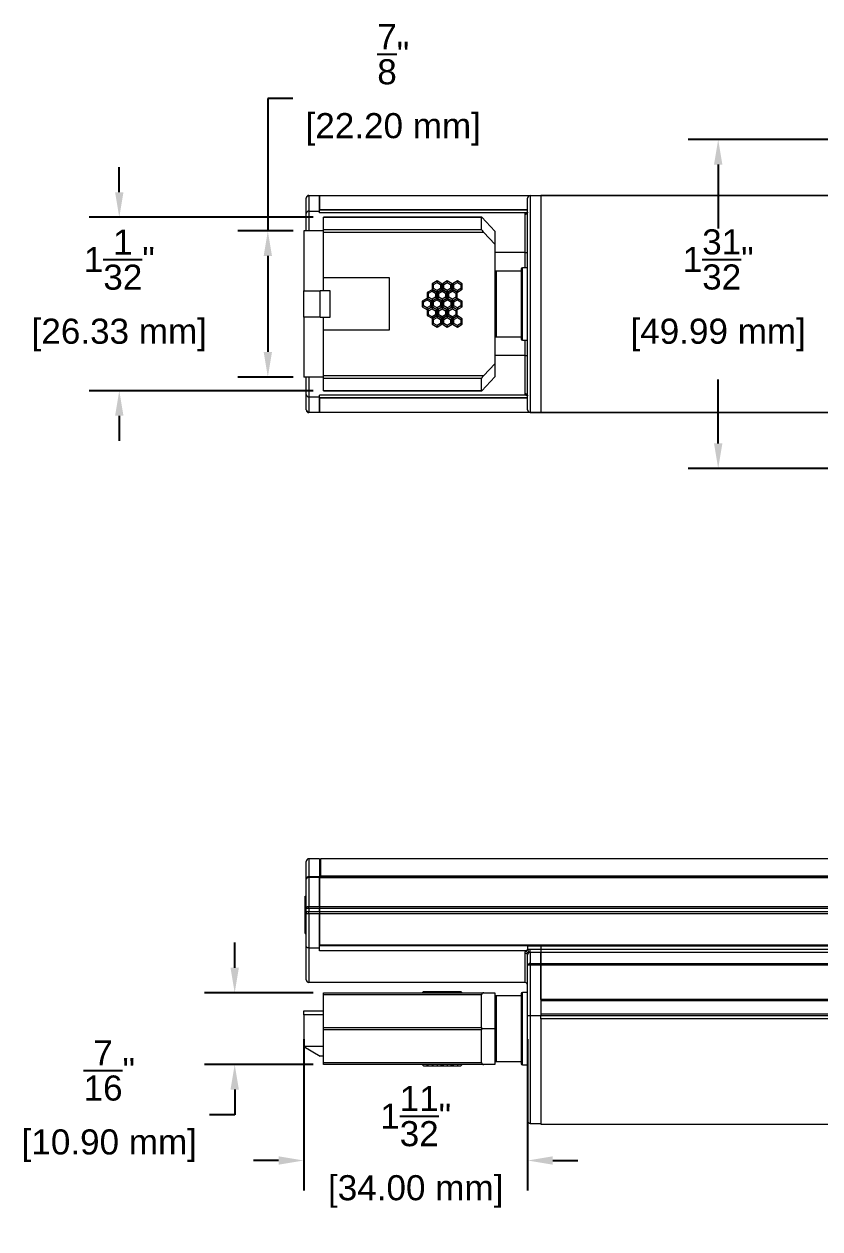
# Model space of a CAD drawing. Header units: inches. Extents: x 1 to 23.4, y -2.8 to 12.5.
# Drawn here: x 3.46 to 8.21, y 3.95 to 11.16 of the extents above; entities that cross this region are included whole.
import ezdxf

# ---------------------------------------------------------------- set-up
doc = ezdxf.new("R2010")
doc.units = ezdxf.units.IN
doc.header["$MEASUREMENT"] = 0
doc.layers.get('Defpoints').update_dxf_attribs({"color": 1})
doc.layers.add('Graze 2.0 Int', color=7, linetype='Continuous')
doc.styles.get("Standard").update_dxf_attribs({"font": 'Arial.ttf'})
doc.dimstyles.new('.1 DIM', dxfattribs={"dimscale": 0, "dimtxt": 0.15, "dimasz": 0.15, "dimexe": 0.18, "dimexo": 0.0625, "dimgap": 0.09, "dimtad": 0, "dimtih": 1, "dimtoh": 1, "dimdec": 5, "dimzin": 0, "dimdsep": 46, "dimlunit": 4, "dimtxsty": 'Standard', "dimcen": 0.09, "dimadec": 0, "dimazin": 0, "dimtfac": 1, "dimtdec": 5, "dimtofl": 0, "dimtmove": 0, "dimatfit": 3, "dimfxl": 1, "dimtolj": 1, "dimtzin": 0, "dimarcsym": 0})

# ---------------------------------------------------------------- blocks, each defined once
blk = doc.blocks.new('*D11')
at = {"layer": 'Defpoints', "color": 0, "lineweight": -2, "transparency": 16777216}
for p, q in [((5.1266, 5.0857), (5.1266, 4.1797)), ((6.4651, 5.0857), (6.4651, 4.1797)), ((4.9766, 4.3597), (4.8266, 4.3597)), ((6.6151, 4.3597), (6.7651, 4.3597))]:
    blk.add_line(p, q, dxfattribs=at)
at = {"layer": 'Defpoints', "color": 0, "transparency": 16777216}
for p in [(5.1266, 5.1482), (6.4651, 5.1482), (5.1266, 4.3597)]:
    blk.add_point(p, dxfattribs=at)
for points in [[(4.9766, 4.3847), (4.9766, 4.3347), (5.1266, 4.3597)], [(6.6151, 4.3847), (6.6151, 4.3347), (6.4651, 4.3597)]]:
    blk.add_solid(points, dxfattribs=at)
at = {"layer": 'Defpoints', "color": 0, "transparency": 16777216, "char_height": 0.15, "attachment_point": 5}
for s, insert in [('\\A1;1{\\H1x;\\S11/32;}"', (5.7959, 4.6251)), ('\\A1;[34.00 mm]', (5.7959, 4.1742))]:
    blk.add_mtext(s, dxfattribs=dict(at, insert=insert))
blk = doc.blocks.new('*D12')
at = {"layer": 'Defpoints', "color": 0, "lineweight": -2, "transparency": 16777216}
for p, q in [((4.7142, 5.5127), (4.7142, 5.6627)), ((5.1822, 5.3627), (4.5342, 5.3627)), ((5.1822, 4.9336), (4.5342, 4.9336)), ((4.7142, 4.7836), (4.7142, 4.6336)), ((4.7142, 4.6336), (4.5642, 4.6336))]:
    blk.add_line(p, q, dxfattribs=at)
at = {"layer": 'Defpoints', "color": 0, "transparency": 16777216}
for p in [(5.2447, 5.3627), (4.7142, 4.9336), (5.2447, 4.9336)]:
    blk.add_point(p, dxfattribs=at)
for points in [[(4.6892, 5.5127), (4.7392, 5.5127), (4.7142, 5.3627)], [(4.6892, 4.7836), (4.7392, 4.7836), (4.7142, 4.9336)]]:
    blk.add_solid(points, dxfattribs=at)
at = {"layer": 'Defpoints', "color": 0, "transparency": 16777216, "char_height": 0.15, "attachment_point": 5}
for s, insert in [('\\A1;{\\H1x;\\S7/16;}"', (3.9646, 4.898)), ('\\A1;[10.90 mm]', (3.9646, 4.4481))]:
    blk.add_mtext(s, dxfattribs=dict(at, insert=insert))
blk = doc.blocks.new('*D18')
at = {"layer": 'Defpoints', "color": 0, "lineweight": -2, "transparency": 16777216}
for p, q in [((9.7329, 10.4654), (7.4239, 10.4654)), ((7.6039, 10.3154), (7.6039, 9.9333)), ((7.6039, 8.6474), (7.6039, 9.0295)), ((9.7329, 8.4974), (7.4239, 8.4974))]:
    blk.add_line(p, q, dxfattribs=at)
at = {"layer": 'Defpoints', "color": 0, "transparency": 16777216}
for p in [(9.7954, 10.4654), (7.6039, 8.4974), (9.7954, 8.4974)]:
    blk.add_point(p, dxfattribs=at)
for points in [[(7.5789, 10.3154), (7.6289, 10.3154), (7.6039, 10.4654)], [(7.5789, 8.6474), (7.6289, 8.6474), (7.6039, 8.4974)]]:
    blk.add_solid(points, dxfattribs=at)
at = {"layer": 'Defpoints', "color": 0, "transparency": 16777216, "char_height": 0.15, "attachment_point": 5}
for s, insert in [('\\A1;1{\\H1x;\\S31/32;}"', (7.6039, 9.7479)), ('\\A1;[49.99 mm]', (7.6039, 9.296))]:
    blk.add_mtext(s, dxfattribs=dict(at, insert=insert))
blk = doc.blocks.new('*D24')
at = {"layer": 'Defpoints', "color": 0, "lineweight": -2, "transparency": 16777216}
for p, q in [((5.0622, 10.7108), (4.9122, 10.7108)), ((4.9122, 10.7108), (4.9122, 9.9184)), ((5.0641, 9.9184), (4.7322, 9.9184)), ((4.9122, 9.7684), (4.9122, 9.1944)), ((5.0641, 9.0444), (4.7322, 9.0444))]:
    blk.add_line(p, q, dxfattribs=at)
at = {"layer": 'Defpoints', "color": 0, "transparency": 16777216}
for p in [(5.1266, 9.9184), (4.9122, 9.0444), (5.1266, 9.0444)]:
    blk.add_point(p, dxfattribs=at)
for points in [[(4.8872, 9.7684), (4.9372, 9.7684), (4.9122, 9.9184)], [(4.8872, 9.1944), (4.9372, 9.1944), (4.9122, 9.0444)]]:
    blk.add_solid(points, dxfattribs=at)
at = {"layer": 'Defpoints', "color": 0, "transparency": 16777216, "char_height": 0.15, "attachment_point": 5}
for s, insert in [('\\A1;{\\H1x;\\S7/8;}"', (5.6618, 10.9751)), ('\\A1;[22.20 mm]', (5.6618, 10.5253))]:
    blk.add_mtext(s, dxfattribs=dict(at, insert=insert))
blk = doc.blocks.new('*D25')
at = {"layer": 'Defpoints', "color": 0, "lineweight": -2, "transparency": 16777216}
for p, q in [((4.0244, 10.1498), (4.0244, 10.2998)), ((5.1822, 9.9998), (3.8444, 9.9998)), ((5.1822, 8.963), (3.8444, 8.963)), ((4.0244, 8.813), (4.0244, 8.663))]:
    blk.add_line(p, q, dxfattribs=at)
at = {"layer": 'Defpoints', "color": 0, "transparency": 16777216}
for p in [(5.2447, 9.9998), (4.0244, 8.963), (5.2447, 8.963)]:
    blk.add_point(p, dxfattribs=at)
for points in [[(3.9994, 10.1498), (4.0494, 10.1498), (4.0244, 9.9998)], [(3.9994, 8.813), (4.0494, 8.813), (4.0244, 8.963)]]:
    blk.add_solid(points, dxfattribs=at)
at = {"layer": 'Defpoints', "color": 0, "transparency": 16777216, "char_height": 0.15, "attachment_point": 5}
for s, insert in [('\\A1;1{\\H1x;\\S1/32;}"', (4.0244, 9.7468)), ('\\A1;[26.33 mm]', (4.0244, 9.296))]:
    blk.add_mtext(s, dxfattribs=dict(at, insert=insert))

msp = doc.modelspace()

# ---------------------------------------------------------------- linework, layer by layer
at = {"layer": 'Graze 2.0 Int', "color": 7, "linetype": 'Continuous', "lineweight": 15}
for p, q in [((5.142312, 10.115287), (5.142312, 10.11344)), ((5.142312, 10.02263), (5.142312, 10.11344)), ((5.15806, 10.127956), (5.15806, 10.131035)), ((5.15806, 10.131035), (5.221052, 10.131035)), ((5.15806, 10.127956), (5.15806, 10.036799)), ((5.221052, 10.127956), (5.15806, 10.127956)), ((5.221052, 10.131035), (5.221052, 10.127956)), ((5.221052, 10.041811), (5.221052, 10.127956)), ((5.223021, 10.131035), (9.605823, 10.131035)), ((5.223021, 10.127956), (5.223021, 10.131035)), ((5.223021, 10.044421), (5.223021, 10.127956)), ((6.465146, 8.848249), (6.465146, 10.114608)), ((6.480895, 10.130357), (6.480895, 8.832501)), ((6.480895, 10.130357), (6.543887, 10.130357)), ((9.605885, 10.130727), (6.543887, 10.130727)), ((6.543887, 10.130718), (6.543887, 10.130727)), ((6.543887, 10.130718), (6.543887, 8.83214)), ((5.15806, 10.036799), (5.221052, 10.036799)), ((5.223021, 10.065073), (5.221052, 10.06509)), ((5.223021, 10.046057), (5.221052, 10.046064)), ((5.221052, 10.036799), (5.221052, 10.041811)), ((6.465146, 10.041811), (5.221052, 10.041811)), ((5.221052, 10.02625), (5.221052, 10.036799)), ((6.45481, 10.02625), (5.221052, 10.02625)), ((6.465146, 10.044421), (5.223021, 10.044421)), ((5.223021, 10.041811), (5.223021, 10.044421)), ((6.454892, 10.026239), (6.454908, 10.02625)), ((6.190761, 9.99983), (5.244674, 9.99983)), ((5.244674, 9.998625), (5.244674, 9.99983)), ((6.189556, 9.998625), (5.244674, 9.998625)), ((5.244674, 9.927109), (5.244674, 9.998625)), ((6.189556, 9.927109), (6.189556, 9.998625)), ((6.190761, 9.99983), (6.268296, 9.917239)), ((5.244674, 9.918437), (5.126564, 9.918437)), ((5.126564, 9.918437), (5.126564, 9.560169)), ((5.244674, 9.927109), (6.189556, 9.927109)), ((5.244674, 9.908629), (5.244674, 9.927109)), ((6.202459, 9.908629), (5.244674, 9.908629)), ((5.244674, 9.638909), (5.244674, 9.908629)), ((6.268296, 9.838499), (6.202459, 9.908629)), ((6.268296, 9.917239), (6.268296, 9.838499)), ((6.268296, 9.838499), (6.268296, 9.124358)), ((6.449399, 9.788515), (6.465146, 9.788515)), ((6.425777, 9.678279), (6.27617, 9.678279)), ((6.465146, 9.697964), (6.43365, 9.697964)), ((5.244674, 9.638909), (5.638375, 9.638909)), ((5.244674, 9.560169), (5.244674, 9.638909)), ((5.638375, 9.638909), (5.638375, 9.323948)), ((5.923809, 9.61924), (5.895155, 9.602697)), ((5.903337, 9.597972), (5.895155, 9.602697)), ((5.895155, 9.602697), (5.895155, 9.56961)), ((5.903337, 9.597972), (5.923809, 9.609791)), ((5.903337, 9.574334), (5.903337, 9.597972)), ((5.923809, 9.61924), (5.923809, 9.609791)), ((5.952463, 9.602697), (5.923809, 9.61924)), ((5.923809, 9.609791), (5.94428, 9.597972)), ((5.94428, 9.597972), (5.952463, 9.602697)), ((5.94428, 9.597972), (5.94428, 9.574334)), ((5.952463, 9.56961), (5.952463, 9.602697)), ((5.98444, 9.61924), (5.955785, 9.602697)), ((5.963967, 9.597972), (5.955785, 9.602697)), ((5.955785, 9.602697), (5.955785, 9.56961)), ((5.963967, 9.597972), (5.98444, 9.609791)), ((5.963967, 9.574334), (5.963967, 9.597972)), ((5.98444, 9.61924), (5.98444, 9.609791)), ((6.013093, 9.602697), (5.98444, 9.61924)), ((5.98444, 9.609791), (6.00491, 9.597972)), ((6.00491, 9.597972), (6.013093, 9.602697)), ((6.00491, 9.597972), (6.00491, 9.574334)), ((6.013093, 9.56961), (6.013093, 9.602697)), ((6.045069, 9.61924), (6.016415, 9.602697)), ((6.024598, 9.597972), (6.016415, 9.602697)), ((6.016415, 9.602697), (6.016415, 9.56961)), ((6.024598, 9.597972), (6.045069, 9.609791)), ((6.024598, 9.574334), (6.024598, 9.597972)), ((6.045069, 9.61924), (6.045069, 9.609791)), ((6.073723, 9.602697), (6.045069, 9.61924)), ((6.045069, 9.609791), (6.065541, 9.597972)), ((6.065541, 9.597972), (6.073723, 9.602697)), ((6.065541, 9.597972), (6.065541, 9.574334)), ((6.073723, 9.56961), (6.073723, 9.602697)), ((5.126564, 9.402689), (5.126564, 9.560169)), ((5.126564, 9.560169), (5.22499, 9.560169)), ((5.22499, 9.402689), (5.22499, 9.560169)), ((5.284044, 9.560169), (5.22499, 9.560169)), ((5.284044, 9.402689), (5.284044, 9.560169)), ((5.863118, 9.514289), (5.834661, 9.497859)), ((5.863118, 9.514289), (5.863118, 9.505326)), ((5.891576, 9.497859), (5.863118, 9.514289)), ((5.893449, 9.566913), (5.864764, 9.550352)), ((5.873013, 9.54559), (5.864764, 9.550352)), ((5.864764, 9.550352), (5.864764, 9.51723)), ((5.873013, 9.521992), (5.864764, 9.51723)), ((5.864764, 9.51723), (5.893449, 9.500669)), ((5.873013, 9.54559), (5.893449, 9.557389)), ((5.873013, 9.521992), (5.873013, 9.54559)), ((5.893449, 9.510193), (5.873013, 9.521992)), ((5.893449, 9.566913), (5.893449, 9.557389)), ((5.922134, 9.550352), (5.893449, 9.566913)), ((5.893449, 9.557389), (5.913885, 9.54559)), ((5.913885, 9.521992), (5.893449, 9.510193)), ((5.893449, 9.500669), (5.922134, 9.51723)), ((5.893449, 9.510193), (5.893449, 9.500669)), ((5.903337, 9.574334), (5.895155, 9.56961)), ((5.895155, 9.56961), (5.923809, 9.553066)), ((5.923748, 9.514289), (5.89529, 9.497859)), ((5.923809, 9.562515), (5.903337, 9.574334)), ((5.913885, 9.54559), (5.922134, 9.550352)), ((5.913885, 9.54559), (5.913885, 9.521992)), ((5.913885, 9.521992), (5.922134, 9.51723)), ((5.922134, 9.51723), (5.922134, 9.550352)), ((5.923748, 9.514289), (5.923748, 9.505326)), ((5.952206, 9.497859), (5.923748, 9.514289)), ((5.94428, 9.574334), (5.923809, 9.562515)), ((5.923809, 9.553066), (5.952463, 9.56961)), ((5.923809, 9.562515), (5.923809, 9.553066)), ((5.954079, 9.566913), (5.925395, 9.550352)), ((5.933642, 9.54559), (5.925395, 9.550352)), ((5.925395, 9.550352), (5.925395, 9.51723)), ((5.933642, 9.521992), (5.925395, 9.51723)), ((5.925395, 9.51723), (5.954079, 9.500669)), ((5.933642, 9.54559), (5.954079, 9.557389)), ((5.933642, 9.521992), (5.933642, 9.54559)), ((5.954079, 9.510193), (5.933642, 9.521992)), ((5.94428, 9.574334), (5.952463, 9.56961)), ((5.954079, 9.566913), (5.954079, 9.557389)), ((5.982764, 9.550352), (5.954079, 9.566913)), ((5.954079, 9.557389), (5.974516, 9.54559)), ((5.974516, 9.521992), (5.954079, 9.510193)), ((5.954079, 9.500669), (5.982764, 9.51723)), ((5.954079, 9.510193), (5.954079, 9.500669)), ((5.963967, 9.574334), (5.955785, 9.56961)), ((5.955785, 9.56961), (5.98444, 9.553066)), ((5.984377, 9.514289), (5.95592, 9.497859)), ((5.98444, 9.562515), (5.963967, 9.574334)), ((5.974516, 9.54559), (5.982764, 9.550352)), ((5.974516, 9.54559), (5.974516, 9.521992)), ((5.974516, 9.521992), (5.982764, 9.51723)), ((5.982764, 9.51723), (5.982764, 9.550352)), ((5.984377, 9.514289), (5.984377, 9.505326)), ((6.012836, 9.497859), (5.984377, 9.514289)), ((6.00491, 9.574334), (5.98444, 9.562515)), ((5.98444, 9.553066), (6.013093, 9.56961)), ((5.98444, 9.562515), (5.98444, 9.553066)), ((6.014709, 9.566913), (5.986025, 9.550352)), ((5.994272, 9.54559), (5.986025, 9.550352)), ((5.986025, 9.550352), (5.986025, 9.51723)), ((5.994272, 9.521992), (5.986025, 9.51723)), ((5.986025, 9.51723), (6.014709, 9.500669)), ((5.994272, 9.54559), (6.014709, 9.557389)), ((5.994272, 9.521992), (5.994272, 9.54559)), ((6.014709, 9.510193), (5.994272, 9.521992)), ((6.00491, 9.574334), (6.013093, 9.56961)), ((6.014709, 9.566913), (6.014709, 9.557389)), ((6.043393, 9.550352), (6.014709, 9.566913)), ((6.014709, 9.557389), (6.035146, 9.54559)), ((6.035146, 9.521992), (6.014709, 9.510193)), ((6.014709, 9.500669), (6.043393, 9.51723)), ((6.014709, 9.510193), (6.014709, 9.500669)), ((6.024598, 9.574334), (6.016415, 9.56961)), ((6.016415, 9.56961), (6.045069, 9.553066)), ((6.045007, 9.514289), (6.01655, 9.497859)), ((6.045069, 9.562515), (6.024598, 9.574334)), ((6.035146, 9.54559), (6.043393, 9.550352)), ((6.035146, 9.54559), (6.035146, 9.521992)), ((6.035146, 9.521992), (6.043393, 9.51723)), ((6.043393, 9.51723), (6.043393, 9.550352)), ((6.045007, 9.514289), (6.045007, 9.505326)), ((6.073465, 9.497859), (6.045007, 9.514289)), ((6.065541, 9.574334), (6.045069, 9.562515)), ((6.045069, 9.553066), (6.073723, 9.56961)), ((6.045069, 9.562515), (6.045069, 9.553066)), ((6.065541, 9.574334), (6.073723, 9.56961)), ((5.842422, 9.493378), (5.834661, 9.497859)), ((5.834661, 9.497859), (5.834661, 9.464999)), ((5.842422, 9.46948), (5.834661, 9.464999)), ((5.834661, 9.464999), (5.863118, 9.448568)), ((5.842422, 9.493378), (5.863118, 9.505326)), ((5.842422, 9.46948), (5.842422, 9.493378)), ((5.863118, 9.457531), (5.842422, 9.46948)), ((5.863118, 9.505326), (5.883814, 9.493378)), ((5.883814, 9.46948), (5.863118, 9.457531)), ((5.863118, 9.448568), (5.891576, 9.464999)), ((5.863118, 9.457531), (5.863118, 9.448568)), ((5.893449, 9.462188), (5.864764, 9.445627)), ((5.873013, 9.440866), (5.864764, 9.445627)), ((5.864764, 9.445627), (5.864764, 9.412506)), ((5.873013, 9.440866), (5.893449, 9.452665)), ((5.873013, 9.417267), (5.873013, 9.440866)), ((5.883814, 9.493378), (5.891576, 9.497859)), ((5.883814, 9.493378), (5.883814, 9.46948)), ((5.883814, 9.46948), (5.891576, 9.464999)), ((5.891576, 9.464999), (5.891576, 9.497859)), ((5.893449, 9.462188), (5.893449, 9.452665)), ((5.922134, 9.445627), (5.893449, 9.462188)), ((5.893449, 9.452665), (5.913885, 9.440866)), ((5.903052, 9.493378), (5.89529, 9.497859)), ((5.89529, 9.497859), (5.89529, 9.464999)), ((5.903052, 9.46948), (5.89529, 9.464999)), ((5.89529, 9.464999), (5.923748, 9.448568)), ((5.903052, 9.493378), (5.923748, 9.505326)), ((5.903052, 9.46948), (5.903052, 9.493378)), ((5.923748, 9.457531), (5.903052, 9.46948)), ((5.913885, 9.440866), (5.922134, 9.445627)), ((5.913885, 9.440866), (5.913885, 9.417267)), ((5.922134, 9.412506), (5.922134, 9.445627)), ((5.923748, 9.505326), (5.944443, 9.493378)), ((5.944443, 9.46948), (5.923748, 9.457531)), ((5.923748, 9.448568), (5.952206, 9.464999)), ((5.923748, 9.457531), (5.923748, 9.448568)), ((5.954079, 9.462188), (5.925395, 9.445627)), ((5.933642, 9.440866), (5.925395, 9.445627)), ((5.925395, 9.445627), (5.925395, 9.412506)), ((5.933642, 9.440866), (5.954079, 9.452665)), ((5.933642, 9.417267), (5.933642, 9.440866)), ((5.944443, 9.493378), (5.952206, 9.497859)), ((5.944443, 9.493378), (5.944443, 9.46948)), ((5.944443, 9.46948), (5.952206, 9.464999)), ((5.952206, 9.464999), (5.952206, 9.497859)), ((5.954079, 9.462188), (5.954079, 9.452665)), ((5.982764, 9.445627), (5.954079, 9.462188)), ((5.954079, 9.452665), (5.974516, 9.440866)), ((5.963682, 9.493378), (5.95592, 9.497859)), ((5.95592, 9.497859), (5.95592, 9.464999)), ((5.963682, 9.46948), (5.95592, 9.464999)), ((5.95592, 9.464999), (5.984377, 9.448568)), ((5.963682, 9.493378), (5.984377, 9.505326)), ((5.963682, 9.46948), (5.963682, 9.493378)), ((5.984377, 9.457531), (5.963682, 9.46948)), ((5.974516, 9.440866), (5.982764, 9.445627)), ((5.974516, 9.440866), (5.974516, 9.417267)), ((5.982764, 9.412506), (5.982764, 9.445627)), ((5.984377, 9.505326), (6.005074, 9.493378)), ((6.005074, 9.46948), (5.984377, 9.457531)), ((5.984377, 9.448568), (6.012836, 9.464999)), ((5.984377, 9.457531), (5.984377, 9.448568)), ((6.014709, 9.462188), (5.986025, 9.445627)), ((5.994272, 9.440866), (5.986025, 9.445627)), ((5.986025, 9.445627), (5.986025, 9.412506)), ((5.994272, 9.440866), (6.014709, 9.452665)), ((5.994272, 9.417267), (5.994272, 9.440866)), ((6.005074, 9.493378), (6.012836, 9.497859)), ((6.005074, 9.493378), (6.005074, 9.46948)), ((6.005074, 9.46948), (6.012836, 9.464999)), ((6.012836, 9.464999), (6.012836, 9.497859)), ((6.014709, 9.462188), (6.014709, 9.452665)), ((6.043393, 9.445627), (6.014709, 9.462188)), ((6.014709, 9.452665), (6.035146, 9.440866)), ((6.024311, 9.493378), (6.01655, 9.497859)), ((6.01655, 9.497859), (6.01655, 9.464999)), ((6.024311, 9.46948), (6.01655, 9.464999)), ((6.01655, 9.464999), (6.045007, 9.448568)), ((6.024311, 9.493378), (6.045007, 9.505326)), ((6.024311, 9.46948), (6.024311, 9.493378)), ((6.045007, 9.457531), (6.024311, 9.46948)), ((6.035146, 9.440866), (6.043393, 9.445627)), ((6.035146, 9.440866), (6.035146, 9.417267)), ((6.043393, 9.412506), (6.043393, 9.445627)), ((6.045007, 9.505326), (6.065704, 9.493378)), ((6.065704, 9.46948), (6.045007, 9.457531)), ((6.045007, 9.448568), (6.073465, 9.464999)), ((6.045007, 9.457531), (6.045007, 9.448568)), ((6.065704, 9.493378), (6.073465, 9.497859)), ((6.065704, 9.493378), (6.065704, 9.46948)), ((6.065704, 9.46948), (6.073465, 9.464999)), ((6.073465, 9.464999), (6.073465, 9.497859)), ((5.22499, 9.402689), (5.126564, 9.402689)), ((5.126564, 9.402689), (5.126564, 9.044421)), ((5.22499, 9.402689), (5.284044, 9.402689)), ((5.244674, 9.323948), (5.244674, 9.402689)), ((5.873013, 9.417267), (5.864764, 9.412506)), ((5.864764, 9.412506), (5.893449, 9.395945)), ((5.893449, 9.405468), (5.873013, 9.417267)), ((5.913885, 9.417267), (5.893449, 9.405468)), ((5.893449, 9.395945), (5.922134, 9.412506)), ((5.893449, 9.405468), (5.893449, 9.395945)), ((5.923809, 9.409791), (5.895155, 9.393248)), ((5.903337, 9.388523), (5.895155, 9.393248)), ((5.895155, 9.393248), (5.895155, 9.360161)), ((5.903337, 9.388523), (5.923809, 9.400343)), ((5.903337, 9.364885), (5.903337, 9.388523)), ((5.913885, 9.417267), (5.922134, 9.412506)), ((5.923809, 9.409791), (5.923809, 9.400343)), ((5.952463, 9.393248), (5.923809, 9.409791)), ((5.923809, 9.400343), (5.94428, 9.388523)), ((5.933642, 9.417267), (5.925395, 9.412506)), ((5.925395, 9.412506), (5.954079, 9.395945)), ((5.954079, 9.405468), (5.933642, 9.417267)), ((5.94428, 9.388523), (5.952463, 9.393248)), ((5.94428, 9.388523), (5.94428, 9.364885)), ((5.952463, 9.360161), (5.952463, 9.393248)), ((5.974516, 9.417267), (5.954079, 9.405468)), ((5.954079, 9.395945), (5.982764, 9.412506)), ((5.954079, 9.405468), (5.954079, 9.395945)), ((5.98444, 9.409791), (5.955785, 9.393248)), ((5.963967, 9.388523), (5.955785, 9.393248)), ((5.955785, 9.393248), (5.955785, 9.360161)), ((5.963967, 9.388523), (5.98444, 9.400343)), ((5.963967, 9.364885), (5.963967, 9.388523)), ((5.974516, 9.417267), (5.982764, 9.412506)), ((5.98444, 9.409791), (5.98444, 9.400343)), ((6.013093, 9.393248), (5.98444, 9.409791)), ((5.98444, 9.400343), (6.00491, 9.388523)), ((5.994272, 9.417267), (5.986025, 9.412506)), ((5.986025, 9.412506), (6.014709, 9.395945)), ((6.014709, 9.405468), (5.994272, 9.417267)), ((6.00491, 9.388523), (6.013093, 9.393248)), ((6.00491, 9.388523), (6.00491, 9.364885)), ((6.013093, 9.360161), (6.013093, 9.393248)), ((6.035146, 9.417267), (6.014709, 9.405468)), ((6.014709, 9.395945), (6.043393, 9.412506)), ((6.014709, 9.405468), (6.014709, 9.395945)), ((6.045069, 9.409791), (6.016415, 9.393248)), ((6.024598, 9.388523), (6.016415, 9.393248)), ((6.016415, 9.393248), (6.016415, 9.360161)), ((6.024598, 9.388523), (6.045069, 9.400343)), ((6.024598, 9.364885), (6.024598, 9.388523)), ((6.035146, 9.417267), (6.043393, 9.412506)), ((6.045069, 9.409791), (6.045069, 9.400343)), ((6.073723, 9.393248), (6.045069, 9.409791)), ((6.045069, 9.400343), (6.065541, 9.388523)), ((6.065541, 9.388523), (6.073723, 9.393248)), ((6.065541, 9.388523), (6.065541, 9.364885)), ((6.073723, 9.360161), (6.073723, 9.393248)), ((5.638375, 9.323948), (5.244674, 9.323948)), ((5.244674, 9.054229), (5.244674, 9.323948)), ((5.903337, 9.364885), (5.895155, 9.360161)), ((5.895155, 9.360161), (5.923809, 9.343617)), ((5.923809, 9.353066), (5.903337, 9.364885)), ((5.94428, 9.364885), (5.923809, 9.353066)), ((5.923809, 9.343617), (5.952463, 9.360161)), ((5.923809, 9.353066), (5.923809, 9.343617)), ((5.94428, 9.364885), (5.952463, 9.360161)), ((5.963967, 9.364885), (5.955785, 9.360161)), ((5.955785, 9.360161), (5.98444, 9.343617)), ((5.98444, 9.353066), (5.963967, 9.364885)), ((6.00491, 9.364885), (5.98444, 9.353066)), ((5.98444, 9.343617), (6.013093, 9.360161)), ((5.98444, 9.353066), (5.98444, 9.343617)), ((6.00491, 9.364885), (6.013093, 9.360161)), ((6.024598, 9.364885), (6.016415, 9.360161)), ((6.016415, 9.360161), (6.045069, 9.343617)), ((6.045069, 9.353066), (6.024598, 9.364885)), ((6.065541, 9.364885), (6.045069, 9.353066)), ((6.045069, 9.343617), (6.073723, 9.360161)), ((6.045069, 9.353066), (6.045069, 9.343617)), ((6.065541, 9.364885), (6.073723, 9.360161)), ((6.27617, 9.284578), (6.425777, 9.284578)), ((6.43365, 9.264893), (6.465146, 9.264893)), ((6.449399, 9.174342), (6.465146, 9.174342)), ((6.202459, 9.054229), (6.268296, 9.124358)), ((6.268296, 9.124358), (6.268296, 9.045618)), ((5.244674, 9.044421), (5.126564, 9.044421)), ((5.244674, 9.054229), (6.202459, 9.054229)), ((5.244674, 9.035749), (5.244674, 9.054229)), ((6.189556, 9.035749), (5.244674, 9.035749)), ((5.244674, 8.964232), (5.244674, 9.035749)), ((6.189556, 8.964232), (6.189556, 9.035749)), ((6.268296, 9.045618), (6.190761, 8.963027)), ((5.142312, 8.849418), (5.142312, 8.940228)), ((6.45481, 8.936608), (5.221052, 8.936608)), ((5.221052, 8.926059), (5.221052, 8.936608)), ((5.244674, 8.964232), (6.189556, 8.964232)), ((5.244674, 8.963027), (5.244674, 8.964232)), ((5.244674, 8.963027), (6.190761, 8.963027)), ((6.449399, 8.945471), (6.449399, 8.954238)), ((6.454908, 8.936608), (6.454892, 8.936619)), ((6.463037, 8.936336), (6.464187, 8.935362)), ((5.15806, 8.926059), (5.221052, 8.926059)), ((5.15806, 8.926059), (5.15806, 8.834901)), ((5.221052, 8.921046), (5.221052, 8.926059)), ((6.465146, 8.921046), (5.221052, 8.921046)), ((5.221052, 8.834901), (5.221052, 8.921046)), ((5.223021, 8.916801), (5.221052, 8.916794)), ((5.223021, 8.897784), (5.221052, 8.897767)), ((5.223021, 8.918437), (5.223021, 8.921046)), ((6.465146, 8.918437), (5.223021, 8.918437)), ((5.223021, 8.834901), (5.223021, 8.918437)), ((5.142312, 8.849418), (5.142312, 8.84757)), ((5.15806, 8.834901), (5.221052, 8.834901)), ((5.15806, 8.831822), (5.15806, 8.834901)), ((5.221052, 8.831822), (5.15806, 8.831822)), ((5.221052, 8.834901), (5.221052, 8.831822)), ((5.223021, 8.831822), (5.223021, 8.834901)), ((9.605823, 8.831822), (5.223021, 8.831822)), ((6.480895, 8.832501), (6.543887, 8.832501)), ((6.543887, 8.83213), (6.543887, 8.83214)), ((6.543887, 8.83213), (9.605885, 8.83213)), ((5.142312, 6.042623), (5.142312, 6.148178)), ((5.221052, 6.163926), (5.15806, 6.163926)), ((5.221052, 6.163926), (5.221052, 6.057217)), ((17.057667, 6.163926), (5.226957, 6.163926)), ((5.226957, 6.163926), (5.226957, 6.062101)), ((5.15806, 6.057217), (5.15806, 6.052396)), ((5.15806, 6.057217), (5.221052, 6.057217)), ((5.15806, 6.052396), (5.15806, 5.878769)), ((5.221052, 6.052396), (5.15806, 6.052396)), ((5.226957, 6.11865), (5.221052, 6.11865)), ((5.221052, 6.057217), (5.221052, 6.052396)), ((5.221052, 5.878769), (5.221052, 6.052396)), ((17.061604, 6.052155), (5.223021, 6.052155)), ((5.223021, 6.049122), (5.223021, 6.052155)), ((5.226957, 6.062101), (5.226957, 6.052155)), ((5.226957, 6.062101), (17.057667, 6.062101)), ((5.142312, 5.873786), (5.142312, 6.042623)), ((17.061604, 6.049122), (5.223021, 6.049122)), ((5.223021, 5.878769), (5.223021, 6.049122)), ((5.134437, 5.939868), (5.142312, 5.939868)), ((5.134437, 5.870911), (5.134437, 5.939868)), ((5.223021, 5.96117), (5.221052, 5.96117)), ((5.142312, 5.870911), (5.134437, 5.870911)), ((5.134437, 5.85122), (5.134437, 5.870911)), ((5.134437, 5.85122), (5.142312, 5.85122)), ((5.134437, 5.804814), (5.134437, 5.85122)), ((5.142312, 5.873786), (5.142312, 5.866311)), ((5.142312, 5.849013), (5.142312, 5.866311)), ((5.15806, 5.866311), (5.142312, 5.866311)), ((5.142312, 5.849013), (5.15806, 5.849013)), ((5.142312, 5.849013), (5.142312, 5.839855)), ((5.142312, 5.639131), (5.142312, 5.839855)), ((5.15806, 5.866311), (5.15806, 5.878769)), ((5.15806, 5.878769), (5.221052, 5.878769)), ((5.15806, 5.866311), (5.15806, 5.849013)), ((5.221052, 5.866311), (5.15806, 5.866311)), ((5.15806, 5.849013), (5.221052, 5.849013)), ((5.15806, 5.83375), (5.15806, 5.849013)), ((5.221052, 5.878769), (5.221052, 5.866311)), ((5.221052, 5.849013), (5.221052, 5.866311)), ((5.223021, 5.86568), (5.221052, 5.865697)), ((5.221052, 5.849013), (5.221052, 5.83375)), ((5.223021, 5.846664), (5.221052, 5.846671)), ((5.223021, 5.878769), (17.061604, 5.878769)), ((5.223021, 5.866311), (5.223021, 5.878769)), ((17.061604, 5.866311), (5.223021, 5.866311)), ((5.223021, 5.849013), (5.223021, 5.866311)), ((5.223021, 5.849013), (17.061604, 5.849013)), ((5.223021, 5.83375), (5.223021, 5.849013)), ((5.134437, 5.804814), (5.142312, 5.804814)), ((5.134437, 5.785276), (5.134437, 5.804814)), ((5.134437, 5.71936), (5.134437, 5.785276)), ((5.134437, 5.785276), (5.142312, 5.785276)), ((5.221052, 5.83375), (5.15806, 5.83375)), ((5.15806, 5.83375), (5.15806, 5.632259)), ((5.221052, 5.64263), (5.221052, 5.83375)), ((5.223021, 5.81977), (5.221052, 5.819763)), ((5.223021, 5.800754), (5.221052, 5.800737)), ((17.061604, 5.83375), (5.223021, 5.83375)), ((5.223021, 5.648058), (5.223021, 5.83375)), ((5.134437, 5.71936), (5.142312, 5.71936)), ((5.134437, 5.716567), (5.134437, 5.71936)), ((5.134437, 5.716567), (5.142312, 5.716567)), ((5.221052, 5.762371), (5.223021, 5.762371)), ((5.221052, 5.719064), (5.223021, 5.719064)), ((5.15806, 5.632259), (5.221052, 5.632259)), ((5.221052, 5.671814), (5.223021, 5.671814)), ((5.221052, 5.632259), (5.221052, 5.64263)), ((6.465146, 5.64263), (5.221052, 5.64263)), ((5.221052, 5.612454), (5.221052, 5.632259)), ((17.061604, 5.648058), (5.223021, 5.648058)), ((6.465146, 5.64263), (6.543887, 5.64263)), ((6.480895, 5.62418), (6.543887, 5.62418)), ((6.480895, 5.604269), (6.480895, 5.62418)), ((6.543887, 5.64263), (6.543887, 5.648058)), ((6.543887, 5.64263), (15.740738, 5.64263)), ((6.543887, 5.64263), (6.543887, 5.62418)), ((6.543887, 5.62418), (6.543887, 5.604269)), ((6.543887, 5.62418), (15.740738, 5.62418)), ((6.45481, 5.612454), (5.221052, 5.612454)), ((6.454892, 5.612435), (6.454908, 5.612454)), ((6.465146, 5.526153), (6.465146, 5.589431)), ((6.480895, 5.604269), (6.480895, 5.537548)), ((6.543887, 5.604269), (6.480895, 5.604269)), ((6.543887, 5.604269), (6.543887, 5.537548)), ((15.740738, 5.604268), (6.543887, 5.604268)), ((6.543887, 5.537548), (6.543887, 5.604268)), ((6.465146, 5.226918), (6.465146, 5.526153)), ((6.480895, 5.528115), (6.480895, 5.537548)), ((6.480895, 5.537548), (6.543887, 5.537548)), ((6.480895, 5.528115), (6.480895, 5.226918)), ((6.543887, 5.528115), (6.480895, 5.528115)), ((6.543887, 5.537548), (6.543887, 5.528115)), ((6.543887, 5.537548), (15.740738, 5.537548)), ((6.543887, 5.528115), (6.543887, 5.226918)), ((15.740738, 5.528115), (6.543887, 5.528115)), ((6.543887, 5.321406), (6.543887, 5.528115)), ((6.449399, 5.423768), (5.15806, 5.423768)), ((5.244674, 5.362744), (6.202459, 5.362744)), ((5.244674, 5.349841), (5.244674, 5.362744)), ((6.189556, 5.349841), (5.244674, 5.349841)), ((5.244674, 5.154959), (5.244674, 5.349841)), ((5.842422, 5.370506), (5.834661, 5.362744)), ((5.842422, 5.370506), (5.863118, 5.370506)), ((5.863118, 5.362744), (5.863118, 5.370506)), ((5.863118, 5.370506), (5.872527, 5.370506)), ((5.873013, 5.370992), (5.864764, 5.362744)), ((5.873013, 5.370992), (5.893449, 5.370992)), ((5.893449, 5.362744), (5.893449, 5.370992)), ((5.893449, 5.370992), (5.913885, 5.370992)), ((5.903337, 5.370927), (5.895155, 5.362744)), ((5.903337, 5.370927), (5.923809, 5.370927)), ((5.913885, 5.370992), (5.913951, 5.370927)), ((5.923809, 5.362744), (5.923809, 5.370927)), ((5.923809, 5.370927), (5.94428, 5.370927)), ((5.933642, 5.370992), (5.933577, 5.370927)), ((5.933642, 5.370992), (5.954079, 5.370992)), ((5.94428, 5.370927), (5.952463, 5.362744)), ((5.954079, 5.362744), (5.954079, 5.370992)), ((5.954079, 5.370992), (5.974516, 5.370992)), ((5.963967, 5.370927), (5.955785, 5.362744)), ((5.963967, 5.370927), (5.98444, 5.370927)), ((5.974516, 5.370992), (5.97458, 5.370927)), ((5.98444, 5.362744), (5.98444, 5.370927)), ((5.98444, 5.370927), (6.00491, 5.370927)), ((5.994272, 5.370992), (5.994207, 5.370927)), ((5.994272, 5.370992), (6.014709, 5.370992)), ((6.00491, 5.370927), (6.013093, 5.362744)), ((6.014709, 5.362744), (6.014709, 5.370992)), ((6.014709, 5.370992), (6.035146, 5.370992)), ((6.024598, 5.370927), (6.016415, 5.362744)), ((6.024598, 5.370927), (6.045069, 5.370927)), ((6.035146, 5.370992), (6.03521, 5.370927)), ((6.045069, 5.362744), (6.045069, 5.370927)), ((6.045069, 5.370927), (6.065541, 5.370927)), ((6.065541, 5.370927), (6.073723, 5.362744)), ((6.189556, 5.154959), (6.189556, 5.349841)), ((6.202459, 5.362744), (6.268296, 5.362744)), ((6.268296, 5.362744), (6.268296, 5.148177)), ((6.425777, 5.345028), (6.27617, 5.345028)), ((6.465146, 5.364713), (6.43365, 5.364713)), ((15.740738, 5.321406), (6.543887, 5.321406)), ((15.740738, 5.313532), (6.543887, 5.313532)), ((5.126564, 5.254477), (5.244674, 5.254477)), ((5.126564, 5.230855), (5.126564, 5.254477)), ((5.244674, 5.230855), (5.126564, 5.230855)), ((5.126564, 5.230855), (5.126564, 5.041878)), ((6.465146, 5.226918), (6.480895, 5.226918)), ((6.465146, 4.596996), (6.465146, 5.226918)), ((6.480895, 5.226918), (6.543887, 5.226918)), ((6.543887, 5.215085), (6.543887, 5.226918)), ((6.543887, 5.226918), (10.11869, 5.226918)), ((6.543887, 5.206617), (6.543887, 5.212112)), ((6.543887, 5.206617), (6.543887, 4.577311)), ((5.244674, 5.154959), (6.189556, 5.154959)), ((5.244674, 5.141396), (5.244674, 5.154959)), ((6.189556, 5.141396), (5.244674, 5.141396)), ((5.244674, 4.946514), (5.244674, 5.141396)), ((6.189556, 4.946514), (6.189556, 5.141396)), ((6.190761, 5.148177), (6.268296, 5.148177)), ((6.268296, 5.148177), (6.268296, 4.93361)), ((5.244674, 5.041878), (5.126564, 5.041878)), ((5.126564, 5.041878), (5.22499, 4.982823)), ((5.244674, 4.982823), (5.22499, 4.982823)), ((5.244674, 4.946514), (6.189556, 4.946514)), ((5.244674, 4.93361), (5.244674, 4.946514)), ((6.202459, 4.93361), (5.244674, 4.93361)), ((5.842422, 4.925849), (5.834661, 4.93361)), ((5.842422, 4.925849), (5.863118, 4.925849)), ((5.863118, 4.93361), (5.863118, 4.925849)), ((5.863118, 4.925849), (5.872527, 4.925849)), ((5.873013, 4.925363), (5.864764, 4.93361)), ((5.873013, 4.925363), (5.893449, 4.925363)), ((5.893449, 4.93361), (5.893449, 4.925363)), ((5.893449, 4.925363), (5.913885, 4.925363)), ((5.903337, 4.925428), (5.895155, 4.93361)), ((5.903337, 4.925428), (5.923809, 4.925428)), ((5.913885, 4.925363), (5.913951, 4.925428)), ((5.923809, 4.93361), (5.923809, 4.925428)), ((5.923809, 4.925428), (5.94428, 4.925428)), ((5.933642, 4.925363), (5.933577, 4.925428)), ((5.933642, 4.925363), (5.954079, 4.925363)), ((5.94428, 4.925428), (5.952463, 4.93361)), ((5.954079, 4.93361), (5.954079, 4.925363)), ((5.954079, 4.925363), (5.974516, 4.925363)), ((5.963967, 4.925428), (5.955785, 4.93361)), ((5.963967, 4.925428), (5.98444, 4.925428)), ((5.974516, 4.925363), (5.97458, 4.925428)), ((5.98444, 4.93361), (5.98444, 4.925428)), ((5.98444, 4.925428), (6.00491, 4.925428)), ((5.994272, 4.925363), (5.994207, 4.925428)), ((5.994272, 4.925363), (6.014709, 4.925363)), ((6.00491, 4.925428), (6.013093, 4.93361)), ((6.014709, 4.93361), (6.014709, 4.925363)), ((6.014709, 4.925363), (6.035146, 4.925363)), ((6.024598, 4.925428), (6.016415, 4.93361)), ((6.024598, 4.925428), (6.045069, 4.925428)), ((6.035146, 4.925363), (6.03521, 4.925428)), ((6.045069, 4.93361), (6.045069, 4.925428)), ((6.045069, 4.925428), (6.065541, 4.925428)), ((6.065541, 4.925428), (6.073723, 4.93361)), ((6.268296, 4.93361), (6.202459, 4.93361)), ((6.27617, 4.951327), (6.425777, 4.951327)), ((6.43365, 4.931642), (6.465146, 4.931642)), ((6.480895, 4.581248), (6.543887, 4.581248)), ((6.543887, 4.577311), (10.11869, 4.577311))]:
    msp.add_line(p, q, dxfattribs=at)
at = {"layer": 'Graze 2.0 Int', "color": 8, "linetype": 'Continuous', "lineweight": 15}
for p, q in [((6.472538, 10.127956), (5.223021, 10.127956)), ((9.605887, 10.130718), (6.543887, 10.130718)), ((6.449399, 9.788515), (6.268296, 9.788515)), ((6.449399, 9.697964), (6.449399, 9.788515)), ((6.27617, 9.678279), (6.27617, 9.48465)), ((6.43365, 9.264893), (6.43365, 9.697964)), ((6.27617, 9.48465), (6.27617, 9.284578)), ((6.449399, 9.174342), (6.449399, 9.264893)), ((6.449399, 9.174342), (6.268296, 9.174342)), ((5.223021, 8.834901), (6.472538, 8.834901)), ((6.543887, 8.83214), (9.605887, 8.83214)), ((5.15806, 6.163926), (5.15806, 6.057217)), ((5.226957, 6.056294), (5.221052, 6.056294)), ((5.223021, 6.045004), (5.221052, 6.045004)), ((5.223021, 5.972981), (5.221052, 5.972981)), ((6.27617, 5.345028), (6.27617, 4.951353)), ((6.43365, 5.364665), (6.43365, 5.364713)), ((6.43365, 4.931642), (6.43365, 5.364665)), ((6.480895, 5.226918), (6.480895, 4.581248)), ((10.11869, 5.234792), (6.543887, 5.234792)), ((10.11869, 5.206617), (6.543887, 5.206617))]:
    msp.add_line(p, q, dxfattribs=at)
at = {"layer": 'Graze 2.0 Int', "color": 7, "linetype": 'Continuous', "lineweight": 15, "flags": 128}
for points in [[(5.15806, 6.052396), (5.154988, 6.052208), (5.152034, 6.051652), (5.14931, 6.050749), (5.146924, 6.049533), (5.144966, 6.048052), (5.143511, 6.046363), (5.142614, 6.044529), (5.142312, 6.042623)], [(5.142312, 5.873786), (5.142614, 5.874758), (5.143511, 5.875692), (5.144966, 5.876554), (5.146924, 5.877309), (5.14931, 5.877929), (5.152034, 5.878389), (5.154988, 5.878673), (5.15806, 5.878769)], [(5.15806, 5.83375), (5.154988, 5.833868), (5.152034, 5.834215), (5.14931, 5.834779), (5.146924, 5.835538), (5.144966, 5.836464), (5.143511, 5.837519), (5.142614, 5.838664), (5.142312, 5.839855)], [(5.142312, 5.639131), (5.142614, 5.637791), (5.143511, 5.636501), (5.144966, 5.635313), (5.146924, 5.634272), (5.14931, 5.633417), (5.152034, 5.632782), (5.154988, 5.632391), (5.15806, 5.632259)], [(6.465146, 5.589431), (6.464844, 5.591091), (6.463948, 5.592688), (6.462492, 5.59416), (6.460534, 5.59545), (6.458147, 5.596508), (6.455425, 5.597295), (6.452471, 5.597779), (6.449399, 5.597943)]]:
    msp.add_lwpolyline(points, dxfattribs=at)
at = {"layer": 'Graze 2.0 Int', "color": 7, "linetype": 'Continuous', "lineweight": 15}
for centre, radius, start, end in [((5.15806, 10.115287), 0.015748, 90, 180), ((5.157468, 10.112797), 0.01517, 87.7654666, 177.5729897), ((6.480895, 10.114608), 0.015748, 90, 180), ((5.15731, 10.021796), 0.015022, 87.1396709, 176.8175645), ((6.450549, 10.032002), 0.014661, 265.5004131, 354.6506317), ((6.27617, 9.686153), 0.007874, 180, 270), ((6.433651, 9.69009), 0.007874, 90, 180), ((6.27617, 9.276704), 0.007874, 90, 180), ((6.433651, 9.272767), 0.007874, 180, 270), ((5.15731, 8.941062), 0.015022, 183.1824355, 272.8603291), ((6.450549, 8.930855), 0.014661, 5.3493683, 94.4995869), ((5.157468, 8.85006), 0.01517, 182.427144, 272.2342556), ((5.15806, 8.84757), 0.015748, 180, 270), ((6.480895, 8.84825), 0.015749, 180.0032046, 269.9977292), ((5.15806, 6.148177), 0.015748, 90, 180), ((5.157504, 6.042023), 0.015205, 87.9063003, 177.7380574), ((6.423806, 5.591943), 0.050269, 11.7532138, 34.674954), ((5.15806, 5.439516), 0.015748, 180, 270), ((6.449399, 5.40802), 0.015748, 0, 90), ((6.27617, 5.352902), 0.007874, 180, 270), ((6.433651, 5.356839), 0.007874, 90, 180), ((6.27617, 4.943453), 0.007874, 90, 180), ((6.433651, 4.939516), 0.007874, 180, 270), ((6.480895, 4.596996), 0.015748, 180, 270)]:
    msp.add_arc(centre, radius, start, end, dxfattribs=at)
for centre, major_axis, ratio, start_param, end_param in [((6.209241, 9.980145), (-0.019381, 0.019381), 0.17769272, 6.10732814, 6.45904248), ((6.209241, 9.908629), (-0.019381, 0.019381), 0.17769272, 0.17585717, 1.39493916), ((6.209241, 9.054229), (0.019381, 0.019381), 0.17769272, 1.74665349, 2.96573549), ((6.209241, 8.982712), (0.019381, 0.019381), 0.17769272, 2.96573549, 3.31744982), ((6.480895, 5.526153), (0.015748, 0), 0.72362203, 1.57079633, 3.14159265), ((6.480895, 5.526153), (0.015748, 0), 0.1246454, 1.57079633, 3.14159265), ((6.209241, 5.343059), (-0.01614, 0.01614), 0.69823586, 5.67364431, 6.8927263), ((6.209241, 5.148177), (-0.01614, 0.01614), 0.69823586, 0.609541, 0.96125533), ((6.209241, 5.148177), (0.01614, 0.01614), 0.69823586, 2.18033732, 2.53205166), ((6.209241, 4.953296), (0.01614, 0.01614), 0.69823586, 2.53205166, 3.75113365)]:
    msp.add_ellipse(centre, major_axis=major_axis, ratio=ratio, start_param=start_param, end_param=end_param, dxfattribs=at)
for points, knots in [([(5.142312, 9.918437), (5.142312, 9.93049), (5.142312, 9.957392), (5.142312, 9.993399), (5.142312, 10.012894), (5.142312, 10.02263)], [0, 0, 0, 0, 0.28893671, 0.64490659, 1, 1, 1, 1]), ([(6.449399, 10.017386), (6.449715, 10.019231), (6.450273, 10.022487), (6.453439, 10.025112), (6.45481, 10.02625)], [0, 0, 0, 0, 0.56677342, 1, 1, 1, 1]), ([(6.449399, 9.788515), (6.449399, 9.799254), (6.449399, 9.833748), (6.449399, 9.886836), (6.449399, 9.945353), (6.449399, 9.988861), (6.449399, 10.010514), (6.449399, 10.017386)], [0, 0, 0, 0, 0.10941676, 0.35147234, 0.61044647, 0.87637039, 1, 1, 1, 1]), ([(6.45481, 10.02625), (6.454827, 10.026249), (6.454856, 10.026248), (6.454881, 10.026241), (6.454892, 10.026239)], [0, 0, 0, 0, 0.57052904, 1, 1, 1, 1]), ([(6.454908, 10.02625), (6.455579, 10.026691), (6.45835, 10.028515), (6.462217, 10.029768), (6.465147, 10.030717)], [0, 0, 0, 0, 0.24219149, 1, 1, 1, 1]), ([(6.465057, 10.030591), (6.465071, 10.030124), (6.465118, 10.028546), (6.463791, 10.026901), (6.464083, 10.027141), (6.464121, 10.027172)], [0, 0, 0, 0, 0.2675895, 0.90479975, 1, 1, 1, 1]), ([(6.425777, 9.69009), (6.425777, 9.687303), (6.425777, 9.683015), (6.425777, 9.656996), (6.425777, 9.630065), (6.425777, 9.596636), (6.425777, 9.548057), (6.425777, 9.507678), (6.425777, 9.481429)], [0, 0, 0, 0, 0.23945681, 0.36836065, 0.50000001, 0.63163934, 0.76054315, 1, 1, 1, 1]), ([(6.425777, 9.481429), (6.425777, 9.45518), (6.425777, 9.414801), (6.425777, 9.366221), (6.425777, 9.332792), (6.425777, 9.305862), (6.425777, 9.279842), (6.425777, 9.275555), (6.425777, 9.272767)], [0, 0, 0, 0, 0.23945685, 0.36836066, 0.5, 0.63163935, 0.76054318, 1, 1, 1, 1]), ([(6.449399, 8.954238), (6.449399, 8.958293), (6.449399, 8.977284), (6.449399, 9.016983), (6.449399, 9.075452), (6.449399, 9.129108), (6.449399, 9.163603), (6.449399, 9.174342)], [0, 0, 0, 0, 0.0743278, 0.34813638, 0.62875387, 0.88442749, 1, 1, 1, 1]), ([(5.142312, 8.940228), (5.142312, 8.949963), (5.142312, 8.969458), (5.142312, 9.005466), (5.142312, 9.032368), (5.142312, 9.044421)], [0, 0, 0, 0, 0.35509341, 0.71106329, 1, 1, 1, 1]), ([(6.45481, 8.936608), (6.453439, 8.937745), (6.450273, 8.940371), (6.449715, 8.943626), (6.449399, 8.945471)], [0, 0, 0, 0, 0.43322658, 1, 1, 1, 1]), ([(6.454892, 8.936619), (6.454877, 8.936615), (6.454851, 8.936609), (6.454822, 8.936608), (6.45481, 8.936608)], [0, 0, 0, 0, 0.56820395, 1, 1, 1, 1]), ([(6.465147, 8.93214), (6.462217, 8.933089), (6.45835, 8.934342), (6.455579, 8.936166), (6.454908, 8.936608)], [0, 0, 0, 0, 0.75780851, 1, 1, 1, 1]), ([(6.464048, 8.935713), (6.464193, 8.93556), (6.464531, 8.935205), (6.465237, 8.932957), (6.465124, 8.931717), (6.465098, 8.931432)], [0, 0, 0, 0, 0.3674462, 0.85446349, 1, 1, 1, 1]), ([(5.142312, 5.439516), (5.142312, 5.439779), (5.142312, 5.440917), (5.142312, 5.456702), (5.142312, 5.49037), (5.142312, 5.538238), (5.142312, 5.587102), (5.142312, 5.621802), (5.142312, 5.639131)], [0, 0, 0, 0, 0.03719599, 0.16081317, 0.39243124, 0.62516378, 0.8128129, 1, 1, 1, 1]), ([(5.15806, 5.632259), (5.15806, 5.614477), (5.15806, 5.578478), (5.15806, 5.527635), (5.15806, 5.478334), (5.15806, 5.442165), (5.15806, 5.425315), (5.15806, 5.424077), (5.15806, 5.423768)], [0, 0, 0, 0, 0.18240473, 0.36928159, 0.59473299, 0.82699227, 0.95684347, 1, 1, 1, 1]), ([(6.454908, 5.612454), (6.455579, 5.613238), (6.45835, 5.616473), (6.462217, 5.618788), (6.465147, 5.620542)], [0, 0, 0, 0, 0.24219149, 1, 1, 1, 1]), ([(6.465146, 5.64263), (6.465146, 5.638464), (6.465146, 5.631025), (6.465146, 5.623745), (6.465146, 5.620542)], [0, 0, 0, 0, 0.5600187, 1, 1, 1, 1]), ([(6.465146, 5.620542), (6.466924, 5.62133), (6.471844, 5.623509), (6.477367, 5.623919), (6.480895, 5.62418)], [0, 0, 0, 0, 0.36138424, 1, 1, 1, 1]), ([(6.543887, 5.64263), (6.543887, 5.639156), (6.543887, 5.632954), (6.543887, 5.626861), (6.543887, 5.62418)], [0, 0, 0, 0, 0.56004556, 1, 1, 1, 1]), ([(6.449399, 5.597943), (6.449715, 5.600863), (6.450273, 5.606014), (6.453439, 5.610508), (6.45481, 5.612454)], [0, 0, 0, 0, 0.56677342, 1, 1, 1, 1]), ([(6.449399, 5.423768), (6.449399, 5.425198), (6.449399, 5.429791), (6.449399, 5.461494), (6.449399, 5.508773), (6.449399, 5.556216), (6.449399, 5.587891), (6.449399, 5.597943)], [0, 0, 0, 0, 0.10941676, 0.35147234, 0.61044647, 0.87637039, 1, 1, 1, 1]), ([(6.45481, 5.612454), (6.454827, 5.612454), (6.454856, 5.612452), (6.454881, 5.61244), (6.454892, 5.612435)], [0, 0, 0, 0, 0.57052904, 1, 1, 1, 1]), ([(6.467877, 5.597552), (6.46784, 5.597801), (6.467779, 5.598221), (6.467378, 5.599696), (6.466156, 5.602223), (6.463194, 5.605948), (6.459294, 5.609589), (6.456359, 5.611486), (6.454892, 5.612435)], [0, 0, 0, 0, 0.05858519, 0.09930851, 0.32448122, 0.54965328, 0.77482803, 1, 1, 1, 1]), ([(6.465146, 5.589431), (6.465304, 5.591039), (6.465584, 5.593887), (6.467181, 5.596441), (6.467877, 5.597552)], [0, 0, 0, 0, 0.5645893, 1, 1, 1, 1]), ([(6.47302, 5.602183), (6.471551, 5.601175), (6.469594, 5.599832), (6.468219, 5.598007), (6.467877, 5.597552)], [0, 0, 0, 0, 0.75091813, 1, 1, 1, 1]), ([(6.480895, 5.604269), (6.479126, 5.604115), (6.476346, 5.603873), (6.473908, 5.602634), (6.47302, 5.602183)], [0, 0, 0, 0, 0.63623436, 1, 1, 1, 1]), ([(6.425777, 5.356839), (6.425777, 5.354052), (6.425777, 5.349764), (6.425777, 5.323744), (6.425777, 5.296814), (6.425777, 5.263385), (6.425777, 5.214805), (6.425777, 5.148177), (6.425777, 5.08155), (6.425777, 5.03297), (6.425777, 4.999541), (6.425777, 4.972611), (6.425777, 4.946591), (6.425777, 4.942303), (6.425777, 4.939516)], [0, 0, 0, 0, 0.11972842, 0.18418032, 0.25, 0.31581965, 0.38027159, 0.5, 0.61972841, 0.68418033, 0.75, 0.81581967, 0.88027158, 1, 1, 1, 1])]:
    msp.add_open_spline(points, degree=3, knots=knots, dxfattribs=at)
at = {"layer": 'Graze 2.0 Int', "color": 8, "linetype": 'Continuous', "lineweight": 15}
for points, knots in [([(5.15806, 10.036799), (5.15806, 10.026698), (5.15806, 10.006471), (5.15806, 9.965963), (5.15806, 9.934451), (5.15806, 9.918437)], [0, 0, 0, 0, 0.32914533, 0.65907239, 1, 1, 1, 1]), ([(6.463732, 10.027111), (6.463508, 10.026905), (6.462343, 10.025839), (6.459243, 10.025291), (6.456342, 10.025923), (6.454892, 10.026239)], [0, 0, 0, 0, 0.10687863, 0.55344206, 1, 1, 1, 1]), ([(5.15806, 9.044421), (5.15806, 9.028398), (5.15806, 8.995121), (5.15806, 8.95511), (5.15806, 8.934977), (5.15806, 8.926059)], [0, 0, 0, 0, 0.3409573, 0.70808115, 1, 1, 1, 1]), ([(6.454892, 8.936619), (6.456372, 8.936976), (6.459333, 8.93769), (6.461802, 8.936787), (6.463037, 8.936336)], [0, 0, 0, 0, 0.49999723, 1, 1, 1, 1])]:
    msp.add_open_spline(points, degree=3, knots=knots, dxfattribs=at)

# ---------------------------------------------------------------- dimensions: what is measured, and where the dimension line sits
at = {"layer": 'Defpoints'}
dim = msp.add_linear_dim(base=(4.912203, 9.044421), p1=(5.126564, 9.918437), p2=(5.126564, 9.044421), angle=90, dimstyle='.1 DIM', override={"dimscale": 1, "dimpost": '\\X', "dimtmove": 1}, dxfattribs=at)
dim.commit()
dim.dimension.update_dxf_attribs({"geometry": '*D24', "text_midpoint": (5.205719, 10.710763), "dimtype": 160})
for base, p1, p2, picture, middle in [((7.603872, 8.497446), (9.795442, 10.465412), (9.795442, 8.497446), '*D18', (7.603872, 9.481429)), ((4.024351, 8.963027), (5.244674, 9.99983), (5.244674, 8.963027), '*D25', (4.024351, 9.481429)), ((4.714152, 4.93361), (5.244674, 5.362744), (5.244674, 4.93361), '*D12', (3.964602, 4.63361))]:
    dim = msp.add_linear_dim(base=base, p1=p1, p2=p2, angle=90, dimstyle='.1 DIM', override={"dimscale": 1, "dimpost": '\\X'}, dxfattribs=at)
    dim.commit()
    dim.dimension.update_dxf_attribs({"geometry": picture, "text_midpoint": middle})
dim = msp.add_linear_dim(base=(5.126564, 4.359683), p1=(6.465146, 5.148177), p2=(5.126564, 5.148177), dimstyle='.1 DIM', override={"dimscale": 1, "dimpost": '\\X'}, dxfattribs=at)
dim.commit()
dim.dimension.update_dxf_attribs({"geometry": '*D11', "text_midpoint": (5.795855, 4.359683)})

doc.saveas('drawing.dxf')
